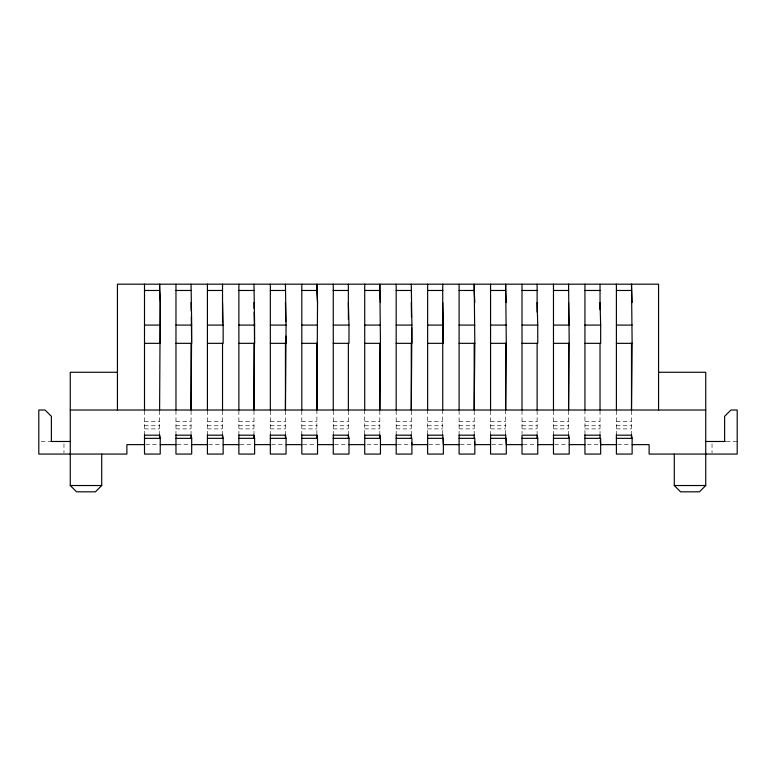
<?xml version="1.0" encoding="UTF-8"?>
<svg xmlns="http://www.w3.org/2000/svg" width="776" height="776" viewBox="0 0 776 776"><rect width="100%" height="100%" fill="white"/><g stroke="black" fill="none" stroke-linecap="round" stroke-linejoin="round"><path stroke-width="0.58" stroke-dasharray="3.88 2.91" d="M144.501 421.349L159.604 421.349M175.968 421.349L191.061 421.349M207.425 421.349L222.528 421.349M238.882 421.349L253.985 421.349M270.339 421.349L285.442 421.349M301.806 421.349L316.899 421.349M333.263 421.349L348.366 421.349M364.72 421.349L379.823 421.349M396.177 421.349L411.28 421.349M427.634 421.349L442.737 421.349M459.101 421.349L474.194 421.349M490.558 421.349L505.661 421.349M522.015 421.349L537.118 421.349M553.472 421.349L568.575 421.349M584.939 421.349L600.032 421.349M616.396 421.349L631.499 421.349M144.501 425.752L159.604 425.752M175.968 425.752L191.061 425.752M207.425 425.752L222.528 425.752M238.882 425.752L253.985 425.752M270.339 425.752L285.442 425.752M301.806 425.752L316.899 425.752M333.263 425.752L348.366 425.752M364.72 425.752L379.823 425.752M396.177 425.752L411.28 425.752M427.634 425.752L442.737 425.752M459.101 425.752L474.194 425.752M490.558 425.752L505.661 425.752M522.015 425.752L537.118 425.752M553.472 425.752L568.575 425.752M584.939 425.752L600.032 425.752M616.396 425.752L631.499 425.752M144.501 428.895L159.604 428.895M175.968 428.895L191.061 428.895M207.425 428.895L222.528 428.895M238.882 428.895L253.985 428.895M270.339 428.895L285.442 428.895M301.806 428.895L316.899 428.895M333.263 428.895L348.366 428.895M364.72 428.895L379.823 428.895M396.177 428.895L411.28 428.895M427.634 428.895L442.737 428.895M459.101 428.895L474.194 428.895M490.558 428.895L505.661 428.895M522.015 428.895L537.118 428.895M553.472 428.895L568.575 428.895M584.939 428.895L600.032 428.895M616.396 428.895L631.499 428.895M41.196 441.486L49.693 441.486M726.307 441.486L737.2 441.486M145.713 444.629L159.022 444.629M177.171 444.629L190.479 444.629M208.637 444.629L221.946 444.629M240.094 444.629L253.403 444.629M271.551 444.629L283.647 444.629M303.009 444.629L316.317 444.629M334.466 444.629L347.784 444.629M367.135 444.629L379.241 444.629M397.39 444.629L410.698 444.629M428.847 444.629L442.155 444.629M460.304 444.629L473.622 444.629M491.771 444.629L503.867 444.629M523.228 444.629L536.536 444.629M554.685 444.629L567.993 444.629M587.354 444.629L599.46 444.629M617.609 444.629L630.917 444.629M712.028 443.765L712.028 452.922M631.499 410.814L631.499 433.988M616.396 410.814L616.396 433.988M600.032 410.814L600.032 433.988M584.939 410.019L584.939 435.19M568.575 410.814L568.575 433.988M553.472 410.814L553.472 433.988M537.118 410.814L537.118 433.988M522.015 410.814L522.015 433.988M505.661 410.019L505.661 433.988M490.558 410.814L490.558 433.988M474.194 410.814L474.194 435.19M459.101 410.814L459.101 433.988M442.737 410.019L442.737 433.988M427.634 410.019L427.634 433.988M411.28 410.814L411.28 433.988M396.177 410.814L396.177 433.988M379.823 410.814L379.823 433.988M364.72 410.019L364.72 433.988M348.366 410.814L348.366 433.988M333.263 410.814L333.263 433.988M316.899 410.019L316.899 433.988M301.806 410.814L301.806 435.19M285.442 410.814L285.442 433.988M270.339 410.814L270.339 435.19M253.985 410.814L253.985 433.988M238.882 410.814L238.882 433.988M222.528 410.814L222.528 433.988M207.425 410.814L207.425 433.988M191.061 410.814L191.061 433.988M175.968 410.814L175.968 435.19M159.604 410.814L159.604 433.988M144.501 410.814L144.501 433.988M63.971 443.765L63.971 452.922"/><path stroke-width="1.16" d="M191.061 410.019L191.691 325.086L191.061 284.181M253.985 410.019L254.615 325.086L253.985 284.181M285.442 410.019L286.072 325.086L285.442 284.181M316.899 410.019L317.53 302.514L316.899 284.181L316.899 290.195M379.823 410.019L380.453 343.332L379.823 284.181L379.823 290.195M411.28 410.019L411.91 325.086L411.28 284.181M474.194 410.019L474.825 343.332L474.194 284.181L474.194 290.195M505.661 410.019L506.292 343.332L505.661 284.181L505.661 290.195M568.575 410.019L569.206 343.332L568.575 284.181M631.499 410.019L632.13 343.332L631.499 284.181L632.13 302.514M101.714 454.067L101.714 485.524L95.429 491.819L76.552 491.819L70.257 485.524L70.257 372.267L117.448 372.267M658.552 372.267L705.743 372.267L705.743 485.524L699.448 491.819L680.571 491.819L674.286 485.524L674.286 454.067M144.501 290.476L159.604 290.476L160.234 302.514L160.234 343.332L144.501 343.332M175.968 290.476L191.061 290.476M207.425 290.476L222.528 290.476M238.882 290.476L253.985 290.476M270.339 290.476L285.442 290.476M301.806 290.476L316.899 290.476L317.53 302.514M333.263 290.476L348.366 290.476M364.72 290.476L379.823 290.476L380.453 302.514M396.177 290.476L411.28 290.476M427.634 290.476L442.737 290.476M459.101 290.476L474.194 290.476L474.825 302.514M490.558 290.476L505.661 290.476L506.292 302.514M522.015 290.476L537.118 290.476M553.472 290.476L568.575 290.476M584.939 290.476L600.032 290.476M616.396 290.476L631.499 290.476M144.501 325.086L160.234 325.086M175.968 325.086L191.691 325.086M207.425 325.086L223.149 325.086L223.149 343.332L207.425 343.332M238.882 325.086L254.615 325.086M270.339 325.086L286.072 325.086M301.806 325.086L317.53 325.086M333.263 325.086L348.987 325.086L348.987 343.332L333.263 343.332M364.72 325.086L380.453 325.086M396.177 325.086L411.91 325.086M427.634 325.086L443.368 325.086L443.368 343.332L427.634 343.332M459.101 325.086L474.825 325.086M490.558 325.086L506.292 325.086M522.015 325.086L537.749 325.086L537.749 343.332L522.015 343.332M553.472 325.086L569.206 325.086M584.939 325.086L600.663 325.086L600.663 343.332L584.939 343.332M616.396 325.086L632.13 325.086M175.968 343.332L191.691 343.332L191.284 316.918M238.882 343.332L254.615 343.332L254.13 312.117M270.339 343.332L286.072 343.332L285.956 336.124M301.806 343.332L317.53 343.332M364.72 343.332L380.453 343.332M396.177 343.332L411.91 343.332L411.668 327.724M459.101 343.332L474.825 343.332M490.558 343.332L506.292 343.332M553.472 343.332L569.206 343.332M616.396 343.332L632.13 343.332M70.257 410.019L705.743 410.019M144.501 435.19L159.604 435.19L160.234 438.333L160.234 454.067L144.501 454.067L144.501 434.793M175.968 435.19L191.061 435.19L191.691 438.333L191.691 454.067L175.968 454.067L175.968 434.793M207.425 435.19L222.528 435.19L223.149 438.333L223.149 454.067L207.425 454.067L207.425 434.793M238.882 435.19L253.985 435.19L254.615 438.333L254.615 454.067L238.882 454.067L238.882 434.793M270.339 435.19L285.442 435.19L286.072 438.333L286.072 454.067L270.339 454.067L270.339 434.793M301.806 435.19L316.899 435.19L317.53 438.333L317.53 454.067L301.806 454.067L301.806 434.793M333.263 435.19L348.366 435.19L348.987 438.333L348.987 454.067L333.263 454.067L333.263 434.793M364.72 435.19L379.823 435.19L380.453 438.333L380.453 454.067L364.72 454.067L364.72 434.793M396.177 435.19L411.28 435.19M427.634 435.19L442.737 435.19M459.101 435.19L474.194 435.19M490.558 435.19L505.661 435.19M553.472 435.19L568.575 435.19L569.206 438.333L569.206 454.067L553.472 454.067L553.472 434.793M584.939 435.19L600.032 435.19M616.396 435.19L631.499 435.19L632.13 438.333L632.13 454.067L616.396 454.067L616.396 434.793M144.501 438.333L160.234 438.333M175.968 438.333L191.691 438.333M207.425 438.333L223.149 438.333M238.882 438.333L254.615 438.333M270.339 438.333L286.072 438.333M301.806 438.333L317.53 438.333M333.263 438.333L348.987 438.333M364.72 438.333L380.453 438.333M396.177 438.333L411.91 438.333L411.91 454.067L396.177 454.067L396.177 434.793M427.634 438.333L443.368 438.333L443.368 454.067L427.634 454.067L427.634 434.793M459.101 438.333L474.825 438.333L474.825 454.067L459.101 454.067L459.101 434.793M490.558 438.333L506.292 438.333L506.292 454.067L490.558 454.067L490.558 434.793M522.015 438.333L537.749 438.333L537.749 454.067L522.015 454.067L522.015 435.19L537.118 435.19L537.749 438.333M553.472 438.333L569.206 438.333M584.939 438.333L600.663 438.333L600.663 454.067L584.939 454.067L584.939 434.793M616.396 438.333L632.13 438.333M50.789 441.486L70.257 441.486M705.743 441.486L725.211 441.486M144.501 444.629L126.886 444.629L126.886 454.067L38.8 454.067L38.8 410.019L45.095 410.019L51.381 416.314L51.381 441.486M160.234 444.629L175.968 444.629M191.691 444.629L207.425 444.629M223.149 444.629L238.882 444.629M254.615 444.629L270.339 444.629M286.072 444.629L301.806 444.629M317.53 444.629L333.263 444.629M348.987 444.629L364.72 444.629M380.453 444.629L396.177 444.629M427.634 444.629L411.91 444.629L411.697 442.533M459.101 444.629L443.368 444.629L442.737 434.793M490.558 444.629L474.825 444.629L474.514 441.486M522.015 444.629L506.292 444.629L505.661 434.793M537.749 444.629L553.472 444.629M569.206 444.629L584.939 444.629M616.396 444.629L600.663 444.629L600.246 440.428M632.13 444.629L649.114 444.629L649.114 454.067L737.2 454.067L737.2 410.019L730.905 410.019L724.619 416.314L724.619 441.486M70.257 485.524L101.714 485.524M674.286 485.524L705.743 485.524M600.032 302.514L600.663 325.086M537.118 302.514L537.749 325.086M442.737 302.514L443.368 325.086M348.366 302.514L348.987 325.086M222.528 302.514L223.149 325.086M568.575 302.514L568.924 325.319M411.28 302.514L411.503 316.918M285.442 302.514L285.743 321.72M253.985 302.514L254.072 308.518M191.061 302.514L191.197 310.914M658.552 410.019L658.552 284.181L117.448 284.181L117.448 410.019M631.499 343.332L631.499 409.612M631.499 434.793L631.499 438.333M616.396 284.181L616.396 410.019M600.032 284.181L600.032 309.711M600.032 343.332L600.032 410.019M600.032 434.793L600.032 438.333M584.939 284.181L584.939 410.019M568.575 343.332L568.575 409.612M568.575 434.793L568.575 438.333M553.472 284.181L553.472 410.019M537.118 284.181L537.118 312.117M537.118 343.332L537.118 410.019M537.118 434.793L537.118 438.333M522.015 284.181L522.015 410.019M505.661 343.332L505.661 409.612M490.558 284.181L490.558 410.019M474.194 343.332L474.194 409.612M474.194 434.793L474.194 438.333M459.101 284.181L459.101 410.019M442.737 284.181L442.737 410.019M427.634 284.181L427.634 410.019M411.28 343.332L411.28 409.612M411.28 434.793L411.28 438.333M396.177 284.181L396.177 410.019M379.823 343.332L379.823 409.612M379.823 434.793L379.823 438.333M364.72 284.181L364.72 410.019M348.366 284.181L348.366 319.314M348.366 343.332L348.366 410.019M348.366 434.793L348.366 438.333M333.263 284.181L333.263 410.019M316.899 343.332L316.899 409.612M316.899 434.793L316.899 438.333M301.806 284.181L301.806 410.019M285.442 343.332L285.442 409.612M285.442 434.793L285.442 438.333M270.339 284.181L270.339 410.019M253.985 343.332L253.985 409.612M253.985 434.793L253.985 438.333M238.882 284.181L238.882 410.019M222.528 284.181L222.528 322.923M222.528 343.332L222.528 410.019M222.528 434.793L222.528 438.333M207.425 284.181L207.425 410.019M191.061 343.332L191.061 409.612M191.061 434.793L191.061 438.333M175.968 284.181L175.968 410.019M159.604 290.195L159.604 284.181L160.234 302.514L159.604 410.019M159.604 434.793L159.604 438.333M144.501 284.181L144.501 410.019"/></g></svg>
